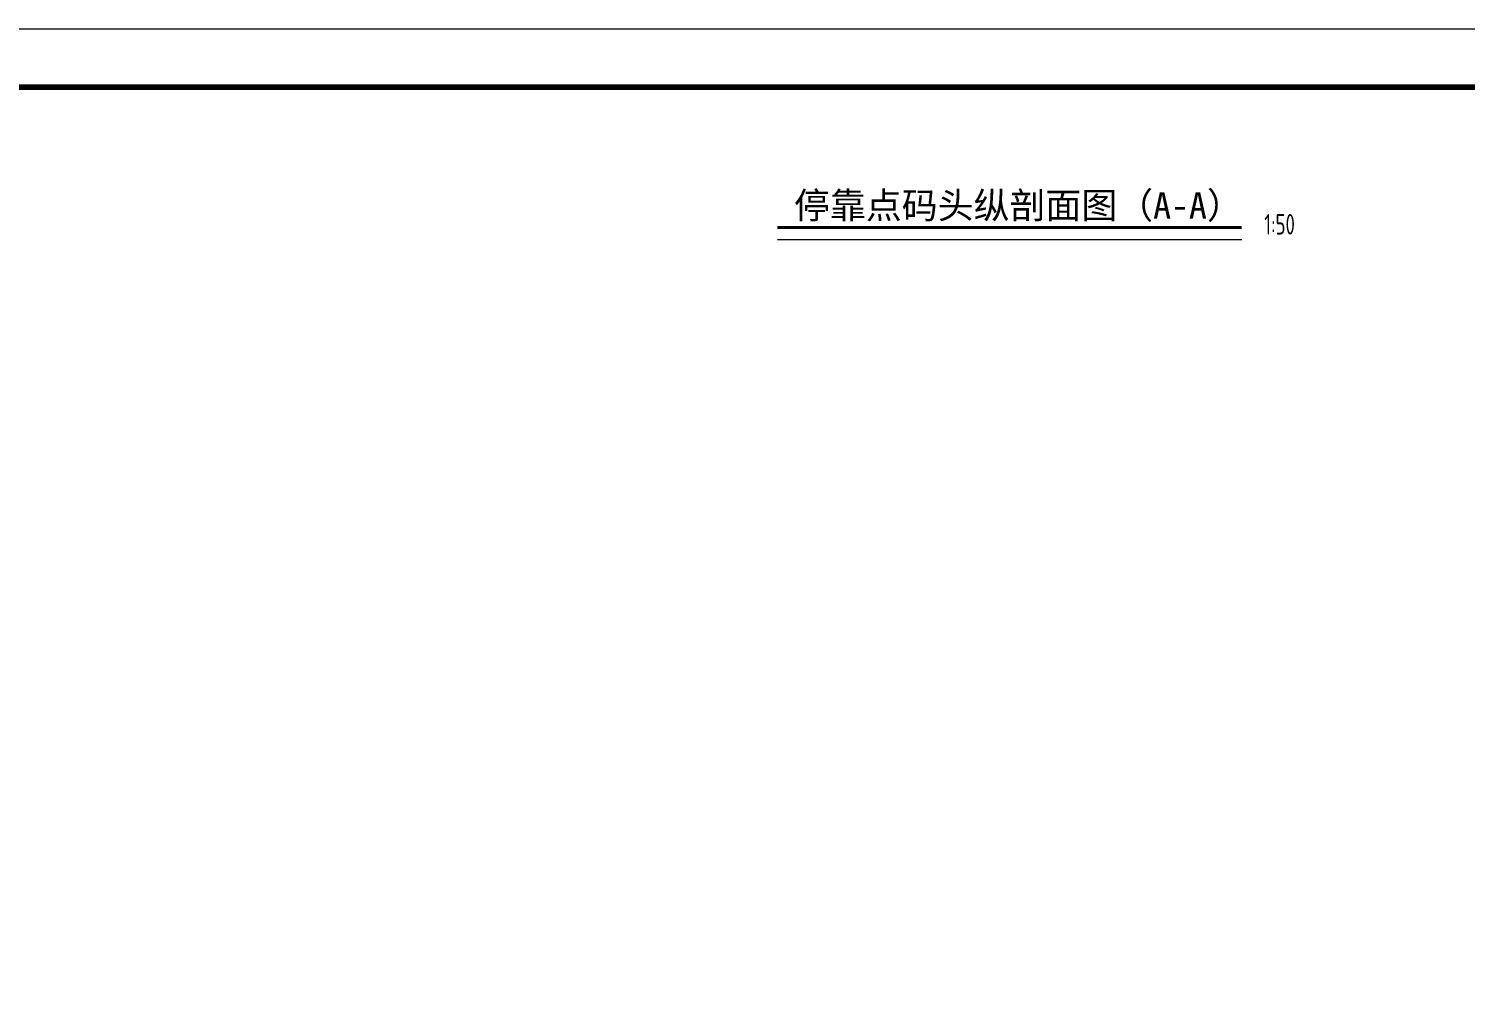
# Model space of a CAD drawing. Header units: inches. Extents: x 23 to 70, y 0 to 119.
# Drawn here: x 36.69 to 48.96, y 84.35 to 92.54 of the extents above; entities that cross this region are included whole.
import ezdxf
from ezdxf.enums import TextEntityAlignment as Align

# ---------------------------------------------------------------- set-up
doc = ezdxf.new("R2010")
doc.units = ezdxf.units.IN
doc.header["$MEASUREMENT"] = 0
doc.layers.add('DXPM', color=4, linetype='Continuous')
doc.layers.add('图框', color=7, linetype='Continuous')
doc.layers.add('JZYS-01-文本层', color=7, linetype='Continuous', lineweight=18)
doc.styles.add('TSSD_Dimension', font='tssdeng.shx', dxfattribs={"width": 0.8, "bigfont": 'hztxt.shx'})
doc.styles.add('黑体', font='')
doc.styles.get('黑体').set_extended_font_data('SimHei')

msp = doc.modelspace()

# ---------------------------------------------------------------- linework, layer by layer
at = {"linetype": 'Continuous', "lineweight": 18, "const_width": 0.05}
msp.add_lwpolyline([(24.541, 92.037), (67.341, 92.037), (67.341, 72.037), (24.541, 72.037)], close=True, dxfattribs=at)
at = {"layer": 'JZYS-01-文本层', "const_width": 0.025, "flags": 128}
msp.add_lwpolyline([(43.085, 90.839), (47.052, 90.839)], dxfattribs=at)
at = {"layer": 'JZYS-01-文本层', "flags": 128}
msp.add_lwpolyline([(43.085, 90.735), (47.052, 90.735)], dxfattribs=at)
at = {"layer": '图框', "color": 7, "linetype": 'Continuous', "lineweight": 18, "flags": 128}
msp.add_lwpolyline([(23.291, 92.537), (67.841, 92.537), (67.841, 71.537), (23.291, 71.537)], close=True, dxfattribs=at)

# ---------------------------------------------------------------- texts
at = {"layer": 'DXPM', "style": '黑体'}
msp.add_text('停靠点码头纵剖面图（A-A）', height=0.225, dxfattribs=at).set_placement((45.144, 91.031), align=Align.MIDDLE)
at = {"layer": 'JZYS-01-文本层', "style": 'TSSD_Dimension', "width": 0.7}
msp.add_text('1:50', height=0.175, dxfattribs=at).set_placement((47.245, 90.778))

doc.saveas('drawing.dxf')
